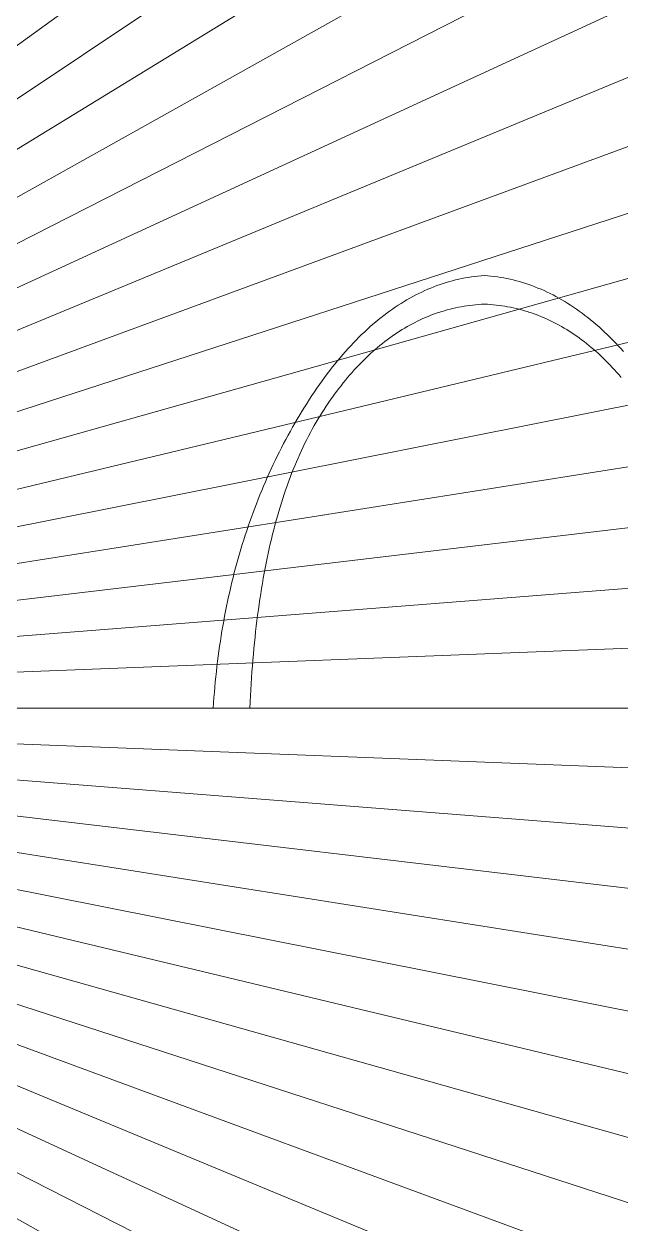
# Model space of a CAD drawing. Extents: x 173 to 8043, y -809 to 1090.
# Drawn here: x 1469.9 to 1697.5, y -193.1 to 264.9 of the extents above; entities that cross this region are included whole.
import ezdxf

# ---------------------------------------------------------------- set-up
doc = ezdxf.new("R2010")
doc.units = 0
doc.header["$MEASUREMENT"] = 0
doc.layers.get('0').update_dxf_attribs({"linetype": 'CONTINUOUS', "lineweight": 9})
doc.layers.add('Indication', color=6, linetype='CONTINUOUS', lineweight=9)

# ---------------------------------------------------------------- blocks, each defined once
blk = doc.blocks.new('*U2')
blk.add_line((-240.98, 0), (571.8, 0))
blk = doc.blocks.new('*U3')
at = {"layer": 'Indication', "color": 0, "linetype": 'ByBlock', "lineweight": -2, "transparency": 16777216}
for p, rotation in [((6386, 145.45), 35.99999999999835), ((6391.41, 137.69), 33.74999999999849), ((6396.51, 129.72), 31.49999999999858), ((6401.3, 121.55), 29.24999999999854), ((6405.76, 113.21), 26.99999999999865), ((6409.89, 104.69), 24.74999999999875), ((6413.68, 96.03), 22.49999999999887), ((6417.13, 87.21), 20.24999999999915), ((6420.23, 78.27), 17.99999999999927), ((6422.98, 69.22), 15.74999999999937), ((6425.36, 60.06), 13.4999999999993), ((6427.39, 50.82), 11.24999999999926), ((6429.06, 41.5), 8.999999999999211), ((6430.35, 32.13), 6.749999999999297), ((6431.28, 22.71), 4.499999999999604), ((6431.84, 13.27), 2.249999999999888), ((6391.41, -130.08), 326.2499999999754), ((6401.3, -113.94), 330.7499999999746), ((6405.76, -105.6), 332.9999999999744), ((6409.89, -97.08), 335.2499999999743), ((6413.68, -88.41), 337.4999999999739), ((6417.13, -79.6), 339.7499999999733), ((6420.23, -70.66), 341.9999999999728), ((6422.98, -61.61), 344.2499999999725), ((6425.36, -52.45), 346.4999999999725), ((6427.39, -43.21), 348.7499999999723), ((6429.06, -33.89), 350.9999999999721), ((6430.35, -24.52), 353.2499999999719), ((6431.28, -15.1), 355.4999999999718), ((6431.84, -5.65), 357.7499999999715)]:
    blk.add_blockref('*U2', p, dxfattribs=dict(at, rotation=rotation))
blk.add_blockref('*U2', (6432.02, 3.81), dxfattribs=at)

msp = doc.modelspace()

# ---------------------------------------------------------------- linework, layer by layer
msp.add_lwpolyline([(1698.43523, 139.85134), (1697.4198, 140.98386), (1696.39949, 142.09402), (1695.37429, 143.18182), (1694.3442, 144.24726), (1693.30923, 145.29033), (1692.26937, 146.31105), (1691.22463, 147.30941), (1690.175, 148.2854), (1689.12049, 149.23904), (1688.06109, 150.17031), (1686.9968, 151.07923), (1685.92762, 151.96578), (1684.85357, 152.82998), (1683.77462, 153.67181), (1682.69079, 154.49129), (1681.60207, 155.2884), (1680.50847, 156.06315), (1679.40998, 156.81554), (1678.30661, 157.54558), (1677.19835, 158.25325), (1676.0852, 158.93856), (1674.96717, 159.60151), (1673.84425, 160.2421), (1672.71645, 160.86033), (1671.58376, 161.4562), (1670.44618, 162.02971), (1669.30372, 162.58086), (1668.15637, 163.10965), (1667.00414, 163.61608), (1665.84702, 164.10014), (1664.68501, 164.56185), (1663.51812, 165.0012), (1662.34634, 165.41818), (1661.16968, 165.81281), (1659.98813, 166.18508), (1658.80169, 166.53498), (1657.61037, 166.86253), (1656.41417, 167.16771), (1655.21307, 167.45054), (1654.00709, 167.711), (1652.79623, 167.94911), (1651.58048, 168.16485), (1650.35984, 168.35823), (1649.13432, 168.52925), (1647.90391, 168.67792), (1646.66862, 168.80422), (1645.42844, 168.90816), (1644.18825, 168.80422), (1642.95296, 168.67792), (1641.72255, 168.52925), (1640.49703, 168.35823), (1639.27639, 168.16485), (1638.06064, 167.94911), (1636.84978, 167.711), (1635.6438, 167.45054), (1634.4427, 167.16771), (1633.2465, 166.86253), (1632.05518, 166.53498), (1630.86874, 166.18508), (1629.68719, 165.81281), (1628.51053, 165.41818), (1627.33875, 165.0012), (1626.17186, 164.56185), (1625.00985, 164.10014), (1623.85273, 163.61608), (1622.7005, 163.10965), (1621.55315, 162.58086), (1620.41069, 162.02971), (1619.27311, 161.4562), (1618.14042, 160.86033), (1617.01262, 160.2421), (1615.8897, 159.60151), (1614.77167, 158.93856), (1613.65852, 158.25325), (1612.55026, 157.54558), (1611.44689, 156.81554), (1610.3484, 156.06315), (1609.2548, 155.2884), (1608.16608, 154.49129), (1607.08225, 153.67181), (1606.0033, 152.82998), (1604.92925, 151.96578), (1603.86007, 151.07923), (1602.79579, 150.17031), (1601.73638, 149.23904), (1600.68187, 148.2854), (1599.63224, 147.30941), (1598.5875, 146.31105), (1597.54764, 145.29033), (1596.51267, 144.24726), (1595.48258, 143.18182), (1594.45738, 142.09402), (1593.43707, 140.98386), (1592.42164, 139.85134), (1591.4111, 138.69646), (1590.40544, 137.51922), (1589.40467, 136.31962), (1588.40879, 135.09766), (1587.41779, 133.85334), (1586.43168, 132.58666), (1585.45045, 131.29762), (1584.47411, 129.98622), (1583.50266, 128.65246), (1582.53609, 127.29633), (1581.5744, 125.91785), (1580.61761, 124.51701), (1579.6657, 123.0938), (1578.71867, 121.64824), (1577.77653, 120.18032), (1576.83928, 118.69003), (1575.90691, 117.17739), (1574.98324, 115.64969), (1574.07207, 114.11426), (1573.1734, 112.57109), (1572.28724, 111.02019), (1571.41357, 109.46155), (1570.55241, 107.89517), (1569.70375, 106.32105), (1568.86759, 104.73919), (1568.04393, 103.1496), (1567.23278, 101.55227), (1566.43413, 99.9472), (1565.64798, 98.3344), (1564.87433, 96.71386), (1564.11319, 95.08558), (1563.36454, 93.44956), (1562.6284, 91.8058), (1561.90476, 90.15431), (1561.19362, 88.49508), (1560.49499, 86.82811), (1559.80885, 85.15341), (1559.13522, 83.47097), (1558.47409, 81.78079), (1557.82547, 80.08287), (1557.18934, 78.37721), (1556.56572, 76.66382), (1555.9546, 74.94269), (1555.35598, 73.21382), (1554.76986, 71.47722), (1554.19624, 69.73288), (1553.63513, 67.98079), (1553.08652, 66.22098), (1552.55041, 64.45342), (1552.0268, 62.67813), (1551.5157, 60.8951), (1551.0171, 59.10433), (1550.53099, 57.30583), (1550.0574, 55.49958), (1549.5963, 53.6856), (1549.1477, 51.86389), (1548.71161, 50.03443), (1548.28802, 48.19724), (1547.87693, 46.35231), (1547.47835, 44.49964), (1547.09226, 42.63924), (1546.71868, 40.77109), (1546.3576, 38.89521), (1546.00902, 37.0116), (1545.67294, 35.12024), (1545.34937, 33.22115), (1545.0383, 31.31432), (1544.73973, 29.39975), (1544.45366, 27.47745), (1544.18009, 25.5474), (1543.91903, 23.60962), (1543.67046, 21.66411), (1543.4344, 19.71085), (1543.21085, 17.74986), (1542.99979, 15.78113), (1542.80124, 13.80466), (1542.61518, 11.82046), (1542.44163, 9.82851), (1542.28059, 7.82883), (1542.13204, 5.82142), (1541.996, 3.80626), (1555.99955, 3.80613), (1556.10345, 6.15991), (1556.21808, 8.49551), (1556.34345, 10.81293), (1556.47954, 13.11217), (1556.62637, 15.39324), (1556.78393, 17.65613), (1556.95222, 19.90084), (1557.13124, 22.12737), (1557.32099, 24.33573), (1557.52147, 26.52591), (1557.73269, 28.69791), (1557.95464, 30.85174), (1558.18732, 32.98739), (1558.43073, 35.10486), (1558.68487, 37.20416), (1558.94974, 39.28527), (1559.22535, 41.34821), (1559.51169, 43.39298), (1559.80876, 45.41956), (1560.11656, 47.42797), (1560.43509, 49.4182), (1560.76435, 51.39026), (1561.10435, 53.34413), (1561.45507, 55.27983), (1561.81653, 57.19736), (1562.18872, 59.0967), (1562.57164, 60.97787), (1562.96529, 62.84086), (1563.36968, 64.68568), (1563.7848, 66.51231), (1564.21064, 68.32077), (1564.64722, 70.11106), (1565.09453, 71.88316), (1565.55258, 73.63709), (1566.02135, 75.37284), (1566.50086, 77.09041), (1566.99109, 78.78981), (1567.49206, 80.47103), (1568.00376, 82.13407), (1568.5262, 83.77894), (1569.05936, 85.40563), (1569.60325, 87.01414), (1570.15788, 88.60447), (1570.72324, 90.17663), (1571.29933, 91.73061), (1571.88615, 93.26641), (1572.4837, 94.78403), (1573.09199, 96.28348), (1573.71101, 97.76475), (1574.34075, 99.22784), (1574.98123, 100.67276), (1575.63245, 102.0995), (1576.29439, 103.50806), (1576.96706, 104.89844), (1577.65047, 106.27065), (1578.34461, 107.62468), (1579.04948, 108.96053), (1579.76508, 110.27821), (1580.49141, 111.57771), (1581.22847, 112.85903), (1581.97627, 114.12217), (1582.7348, 115.36714), (1583.50405, 116.59393), (1584.28404, 117.80254), (1585.07206, 118.99313), (1585.86538, 120.16585), (1586.66402, 121.3207), (1587.46797, 122.45768), (1588.27724, 123.57679), (1589.09182, 124.67803), (1589.91171, 125.7614), (1590.73691, 126.82691), (1591.56743, 127.87454), (1592.40326, 128.9043), (1593.24441, 129.9162), (1594.09086, 130.91022), (1594.94264, 131.88637), (1595.79972, 132.84466), (1596.66212, 133.78508), (1597.52983, 134.70762), (1598.40285, 135.6123), (1599.28119, 136.49911), (1600.16484, 137.36805), (1601.05381, 138.21912), (1601.94808, 139.05231), (1602.84767, 139.86764), (1603.75258, 140.66511), (1604.6628, 141.4447), (1605.57833, 142.20642), (1606.49917, 142.95027), (1607.42533, 143.67625), (1608.3568, 144.38437), (1609.29358, 145.07461), (1610.23568, 145.74699), (1611.18309, 146.40149), (1612.13581, 147.03813), (1613.09385, 147.65689), (1614.0572, 148.25779), (1615.02586, 148.84082), (1615.99984, 149.40597), (1616.97913, 149.95326), (1617.96373, 150.48268), (1618.95365, 150.99423), (1619.94887, 151.48791), (1620.94942, 151.96372), (1621.95527, 152.42166), (1622.96644, 152.86174), (1623.98293, 153.28394), (1625.00472, 153.68827), (1626.03183, 154.07474), (1627.06425, 154.44333), (1628.10199, 154.79405), (1629.14504, 155.12691), (1630.1934, 155.4419), (1631.24707, 155.73901), (1632.30606, 156.01826), (1633.37037, 156.27964), (1634.43998, 156.52314), (1635.51491, 156.74878), (1636.59515, 156.95655), (1637.68071, 157.14645), (1638.77157, 157.31848), (1639.86776, 157.47264), (1640.96925, 157.60893), (1642.07606, 157.72736), (1643.18818, 157.82791), (1644.30562, 157.91059), (1645.42844, 157.97541), (1646.55126, 157.91059), (1647.66869, 157.82791), (1648.78081, 157.72736), (1649.88762, 157.60893), (1650.98911, 157.47264), (1652.0853, 157.31848), (1653.17616, 157.14645), (1654.26172, 156.95655), (1655.34196, 156.74878), (1656.41689, 156.52314), (1657.4865, 156.27964), (1658.55081, 156.01826), (1659.6098, 155.73901), (1660.66347, 155.4419), (1661.71183, 155.12691), (1662.75488, 154.79405), (1663.79262, 154.44333), (1664.82504, 154.07474), (1665.85215, 153.68827), (1666.87395, 153.28394), (1667.89043, 152.86174), (1668.9016, 152.42166), (1669.90745, 151.96372), (1670.908, 151.48791), (1671.90323, 150.99423), (1672.89314, 150.48268), (1673.87774, 149.95326), (1674.85703, 149.40597), (1675.83101, 148.84082), (1676.79967, 148.25779), (1677.76302, 147.65689), (1678.72106, 147.03813), (1679.67378, 146.40149), (1680.62119, 145.74699), (1681.56329, 145.07461), (1682.50007, 144.38437), (1683.43154, 143.67625), (1684.3577, 142.95027), (1685.27855, 142.20642), (1686.19408, 141.4447), (1687.10429, 140.66511), (1688.0092, 139.86764), (1688.90879, 139.05231), (1689.80306, 138.21912), (1690.69203, 137.36805), (1691.57568, 136.49911), (1692.45402, 135.6123), (1693.32704, 134.70762), (1694.19475, 133.78508), (1695.05715, 132.84466), (1695.91423, 131.88637), (1696.76601, 130.91022), (1697.61246, 129.9162)])

# ---------------------------------------------------------------- block references
at = {"layer": 'Indication'}
msp.add_blockref('*U3', (-5071.88681, 0.00001), dxfattribs=at)

doc.saveas('drawing.dxf')
